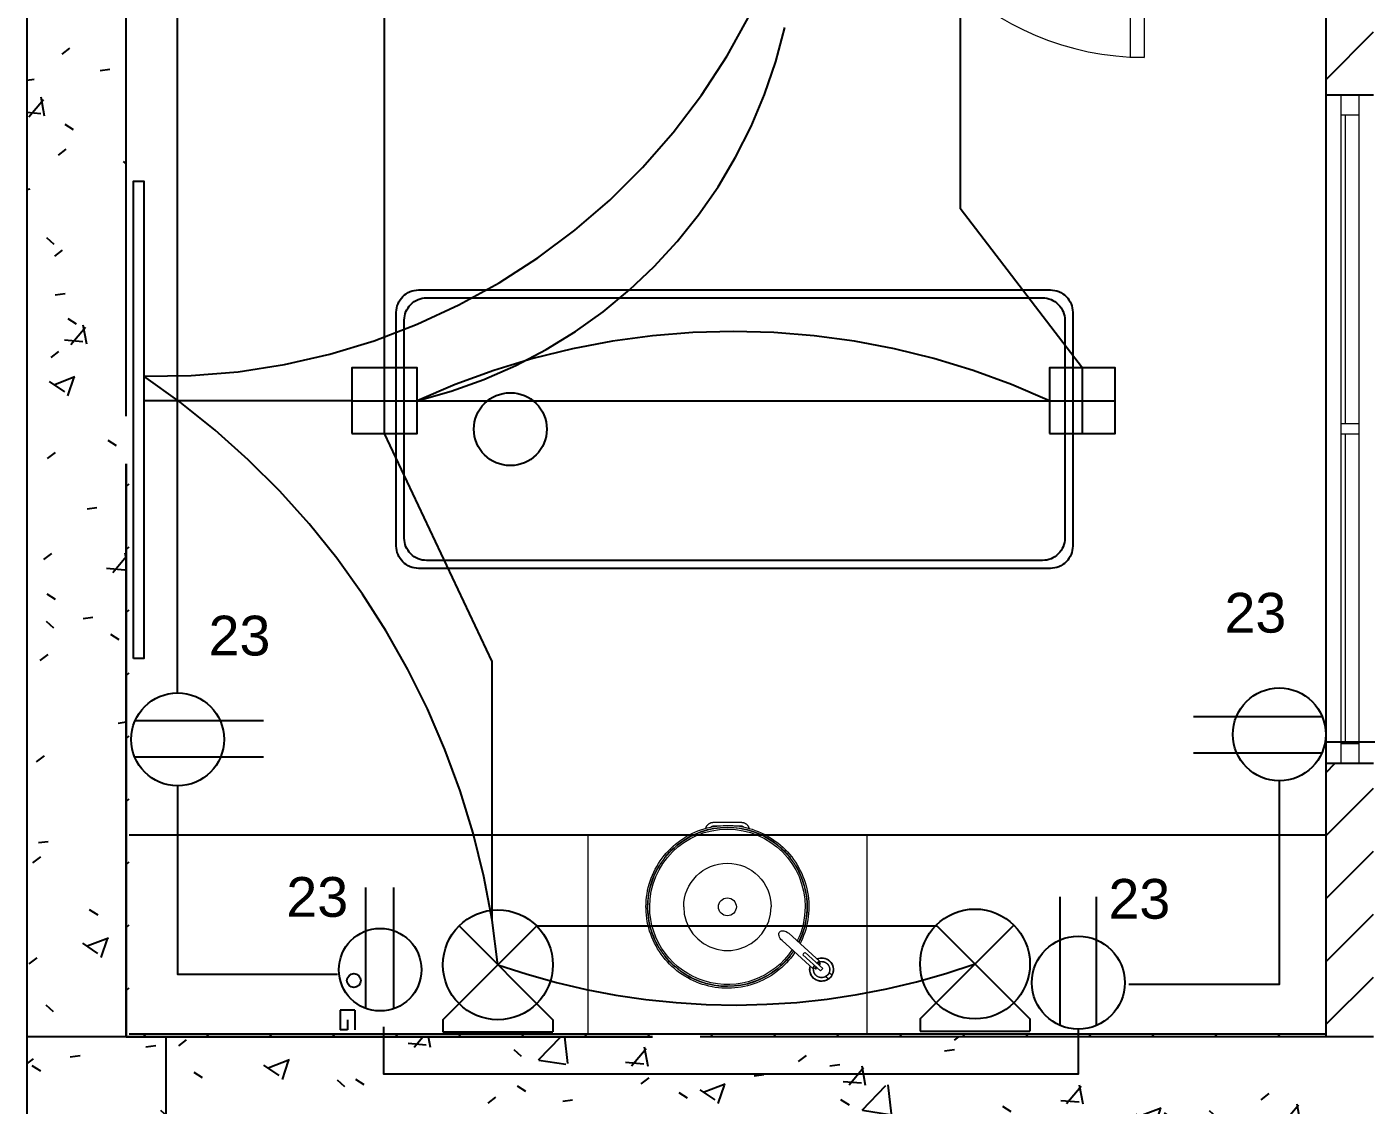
# Model space of a CAD drawing. Header units: inches. Extents: x 131 to 82119, y 71 to 16923.
# Drawn here: x 376.93 to 380.296, y 180.048 to 182.759 of the extents above; entities that cross this region are included whole.
import ezdxf
from ezdxf.enums import TextEntityAlignment as Align

# ---------------------------------------------------------------- set-up
doc = ezdxf.new("R2010")
doc.units = ezdxf.units.IN
doc.header["$MEASUREMENT"] = 0
doc.linetypes.add('Dash', pattern=[0.006, 0.003, -0.003])
doc.linetypes.add('HIDDEN', pattern=[9.525, 6.35, -3.175])
for name, color, linetype, lineweight in [('A-DOOR-____-MCUT', 31, 'Continuous', 18), ('A-DOOR-____-OTLN', 31, 'Continuous', 18), ('A-DOOR-FRAM-MCUT', 31, 'Continuous', 18), ('A-GLAZ-____-MCUT', 151, 'Continuous', 18), ('A-GLAZ-____-OTLN', 151, 'Continuous', 18), ('DUCTO-PARED O TECHO', 7, 'Continuous', 25), ('P-SANR-FIXT-OTLN', 6, 'Continuous', 18), ('SIMBOLOGIA', 150, 'Continuous', 25)]:
    doc.layers.add(name, color=color, linetype=linetype, lineweight=lineweight)
for name, color, linetype in [('Arquitectonico', 253, 'Continuous'), ('BLOQUES TOMAS Y LUCES', 140, 'Continuous'), ('LAMPARAS', 20, 'Continuous'), ('LUCES Y TOMAS', 5, 'Continuous'), ('Retorno', 5, 'HIDDEN')]:
    doc.layers.add(name, color=color, linetype=linetype)
doc.styles.get("Standard").update_dxf_attribs({"font": 'arial.ttf'})
pattern_1 = [(50, (393.4712, 186.17345), (0.546432, -0.047308), [0.057, -0.629]), (355, (393.4712, 186.17345), (-0.105429, 0.57337), [0.046, -0.503]), (100.451, (393.5172, 186.16945), (0.440955, 0.525708), [0.049, -0.534]), (46.184, (393.4712, 186.32545), (0.813123, -0.12606), [0.086, -0.943]), (96.636, (393.5392, 186.31545), (0.711995, 0.742252), [0.073, -0.801]), (351.184, (393.4712, 186.32545), (0.71223, 0.742616), [0.069, -0.754]), (21, (393.5472, 186.28745), (0.454985, -0.306292), [0.057, -0.629]), (326, (393.5472, 186.28745), (0.185766, 0.552594), [0.046, -0.503]), (71.451, (393.5852, 186.26245), (0.640536, 0.246016), [0.049, -0.534]), (37.5, (393.47122, 186.17345), (0.009206, 0.2541166), [0.025, -0.472, 0.025, -0.485, -0.505]), (37.5, (393.47122, 186.17345), (0.009206, 0.2541166), [-1.007, 0.025, -0.48]), (7.5, (393.47122, 186.17345), (0.2004608, 0.3007382), [0.025, -0.266, 0.025, -0.46, -0.192]), (7.5, (393.47122, 186.17345), (0.2004608, 0.3007382), [-0.776, 0.025, -0.167]), (327.5, (393.30122, 186.17345), (0.406483, -0.0170776), [0.025, -0.165, 0.025, -0.569, -0.789]), (327.5, (393.30122, 186.17345), (0.406483, -0.0170776), [-0.785, 0.025, -0.764]), (317.5, (393.22522, 186.17345), (0.4439987, 0.076008), [0.025, -0.223, 0.025, -0.37, -0.56]), (317.5, (393.22522, 186.17345), (0.4439987, 0.076008), [-0.642, 0.025, -0.535])]
pattern_2 = [(45, (393.47122, 186.17345), (-0.07919596, 0.07919596), [])]

# ---------------------------------------------------------------- blocks, each defined once
blk = doc.blocks.new('Single_Sink_Vanity_15616 - 500x700mm-1458960-ARQ-SS')
at = {"layer": 'P-SANR-FIXT-OTLN'}
for p, q in [((0.035, 0.2825), (-0.035, 0.2825)), ((-0.035, 0.2725), (-0.017, 0.2725)), ((0.017, 0.2725), (0.035, 0.2725)), ((-0.0961, 0.25), (-0.35, 0.25)), ((-0.35, 0.25), (-0.35, -0.25)), ((0.35, 0.25), (0.0961, 0.25)), ((0.35, -0.25), (0.35, 0.25)), ((-0.154, 0.0036), (-0.2324, -0.067)), ((-0.2157, -0.0856), (-0.1373, -0.015)), ((-0.1953, -0.0448), (-0.2395, -0.0846)), ((-0.2339, -0.0907), (-0.1898, -0.051)), ((-0.2568, -0.0957), (-0.2626, -0.1009)), ((-0.2339, -0.0907), (-0.2395, -0.0846)), ((-0.2533, -0.1112), (-0.2475, -0.106)), ((-0.35, -0.25), (0.35, -0.25))]:
    blk.add_line(p, q, dxfattribs=at)
at = {"layer": 'P-SANR-FIXT-OTLN', "flags": 128}
for points in [[(0.2047, 0.07), (0.2045, 0.0782), (0.204, 0.0864), (0.2032, 0.0945), (0.202, 0.1026), (0.2006, 0.1107), (0.1988, 0.1186), (0.1967, 0.1266), (0.1943, 0.1344), (0.1915, 0.1421), (0.1885, 0.1497), (0.1852, 0.1572), (0.1815, 0.1645), (0.1776, 0.1717), (0.1734, 0.1787), (0.1689, 0.1856), (0.1641, 0.1922), (0.1591, 0.1987), (0.1539, 0.2049), (0.1483, 0.211), (0.1426, 0.2168), (0.1366, 0.2224), (0.1304, 0.2277), (0.124, 0.2328), (0.1174, 0.2376), (0.1106, 0.2422), (0.1036, 0.2465), (0.0965, 0.2505), (0.0892, 0.2542), (0.0817, 0.2576), (0.0742, 0.2607), (0.0665, 0.2636), (0.0587, 0.2661), (0.0508, 0.2682), (0.0428, 0.2701), (0.0348, 0.2717), (0.0267, 0.2729), (0.0186, 0.2738), (0.0104, 0.2744), (0.0022, 0.2746), (-0.006, 0.2746), (-0.0142, 0.2742), (-0.0223, 0.2734), (-0.0304, 0.2724), (-0.0385, 0.271), (-0.0465, 0.2693), (-0.0544, 0.2673), (-0.0623, 0.2649), (-0.07, 0.2623), (-0.0777, 0.2593), (-0.0852, 0.2561), (-0.0925, 0.2525), (-0.0998, 0.2487), (-0.1068, 0.2446), (-0.1137, 0.2401), (-0.1204, 0.2355), (-0.127, 0.2305), (-0.1333, 0.2253), (-0.1394, 0.2199), (-0.1453, 0.2142), (-0.1509, 0.2082), (-0.1563, 0.2021), (-0.1615, 0.1957), (-0.1664, 0.1892), (-0.171, 0.1824), (-0.1754, 0.1755), (-0.1794, 0.1684), (-0.1832, 0.1611), (-0.1867, 0.1537), (-0.1899, 0.1462), (-0.1928, 0.1386), (-0.1954, 0.1308), (-0.1977, 0.1229), (-0.1996, 0.115), (-0.2013, 0.107), (-0.2026, 0.0989), (-0.2036, 0.0908), (-0.2043, 0.0826), (-0.2046, 0.0744), (-0.2047, 0.07)], [(0.1997, 0.07), (0.1995, 0.078), (0.199, 0.086), (0.1982, 0.0939), (0.1971, 0.1018), (0.1957, 0.1097), (0.1939, 0.1175), (0.1919, 0.1252), (0.1895, 0.1328), (0.1869, 0.1403), (0.1839, 0.1477), (0.1806, 0.155), (0.1771, 0.1622), (0.1733, 0.1692), (0.1692, 0.1761), (0.1648, 0.1827), (0.1601, 0.1892), (0.1552, 0.1955), (0.1501, 0.2016), (0.1447, 0.2075), (0.1391, 0.2132), (0.1333, 0.2187), (0.1272, 0.2239), (0.121, 0.2288), (0.1145, 0.2336), (0.1079, 0.238), (0.1011, 0.2422), (0.0941, 0.2461), (0.087, 0.2497), (0.0797, 0.253), (0.0723, 0.2561), (0.0648, 0.2588), (0.0572, 0.2613), (0.0495, 0.2634), (0.0418, 0.2652), (0.0339, 0.2667), (0.026, 0.2679), (0.0181, 0.2688), (0.0101, 0.2694), (0.0022, 0.2696), (-0.0058, 0.2696), (-0.0138, 0.2692), (-0.0218, 0.2685), (-0.0297, 0.2674), (-0.0375, 0.2661), (-0.0454, 0.2644), (-0.0531, 0.2625), (-0.0608, 0.2602), (-0.0683, 0.2576), (-0.0758, 0.2547), (-0.0831, 0.2515), (-0.0903, 0.2481), (-0.0973, 0.2443), (-0.1042, 0.2403), (-0.1109, 0.236), (-0.1175, 0.2314), (-0.1239, 0.2266), (-0.13, 0.2215), (-0.136, 0.2162), (-0.1417, 0.2106), (-0.1472, 0.2049), (-0.1525, 0.1989), (-0.1575, 0.1927), (-0.1623, 0.1863), (-0.1668, 0.1797), (-0.1711, 0.1729), (-0.1751, 0.166), (-0.1788, 0.1589), (-0.1822, 0.1517), (-0.1853, 0.1443), (-0.1881, 0.1369), (-0.1906, 0.1293), (-0.1929, 0.1216), (-0.1948, 0.1139), (-0.1964, 0.1061), (-0.1977, 0.0982), (-0.1986, 0.0902), (-0.1993, 0.0823), (-0.1996, 0.0743), (-0.1997, 0.07)], [(-0.035, 0.2825), (-0.0358, 0.2825), (-0.0366, 0.2824), (-0.0374, 0.2824), (-0.0382, 0.2822), (-0.039, 0.2821), (-0.0398, 0.2819), (-0.0405, 0.2817), (-0.0413, 0.2815), (-0.042, 0.2812), (-0.0428, 0.2809), (-0.0435, 0.2806), (-0.0442, 0.2802), (-0.0449, 0.2799), (-0.0456, 0.2794), (-0.0463, 0.279), (-0.0469, 0.2785), (-0.0476, 0.2781), (-0.0482, 0.2775), (-0.0488, 0.277), (-0.0493, 0.2764), (-0.0499, 0.2758), (-0.0504, 0.2752), (-0.0509, 0.2746), (-0.0514, 0.274), (-0.0518, 0.2733), (-0.0522, 0.2726), (-0.0526, 0.2719), (-0.053, 0.2712), (-0.0533, 0.2705), (-0.0536, 0.2697), (-0.0539, 0.269), (-0.0542, 0.2682), (-0.0544, 0.2675), (-0.0546, 0.2667)], [(-0.0493, 0.2764), (-0.0499, 0.2758), (-0.0504, 0.2752), (-0.0509, 0.2746), (-0.0514, 0.274), (-0.0518, 0.2733), (-0.0522, 0.2726), (-0.0526, 0.2719), (-0.053, 0.2712), (-0.0533, 0.2705), (-0.0536, 0.2697), (-0.0539, 0.269), (-0.0542, 0.2682), (-0.0544, 0.2675), (-0.0546, 0.2667)], [(-0.035, 0.2825), (-0.0358, 0.2825), (-0.0366, 0.2824), (-0.0374, 0.2824), (-0.0382, 0.2822), (-0.039, 0.2821), (-0.0398, 0.2819), (-0.0405, 0.2817), (-0.0413, 0.2815), (-0.042, 0.2812), (-0.0428, 0.2809), (-0.0435, 0.2806), (-0.0442, 0.2802), (-0.0449, 0.2799), (-0.0456, 0.2794), (-0.0463, 0.279), (-0.0469, 0.2785), (-0.0476, 0.2781), (-0.0482, 0.2775), (-0.0488, 0.277)], [(-0.042, 0.2697), (-0.0417, 0.2699), (-0.0414, 0.2702), (-0.0411, 0.2705), (-0.0407, 0.2707), (-0.0404, 0.2709), (-0.0401, 0.2711), (-0.0397, 0.2713), (-0.0394, 0.2715), (-0.039, 0.2717), (-0.0386, 0.2718), (-0.0382, 0.272), (-0.0379, 0.2721), (-0.0375, 0.2722), (-0.0371, 0.2723), (-0.0367, 0.2724), (-0.0363, 0.2724), (-0.0359, 0.2725), (-0.0355, 0.2725), (-0.0351, 0.2725), (-0.035, 0.2725)], [(0.0489, 0.2768), (0.0483, 0.2774), (0.0477, 0.2779), (0.0471, 0.2784), (0.0465, 0.2789), (0.0458, 0.2793), (0.0451, 0.2797), (0.0444, 0.2801), (0.0437, 0.2805), (0.043, 0.2808), (0.0422, 0.2811), (0.0415, 0.2814), (0.0407, 0.2817), (0.04, 0.2819), (0.0392, 0.2821), (0.0384, 0.2822), (0.0376, 0.2823), (0.0368, 0.2824), (0.036, 0.2825), (0.0352, 0.2825), (0.035, 0.2825)], [(0.0546, 0.2665), (0.0544, 0.2673), (0.0542, 0.268), (0.054, 0.2688), (0.0537, 0.2695), (0.0534, 0.2703), (0.0531, 0.271), (0.0527, 0.2717), (0.0524, 0.2724), (0.0519, 0.2731), (0.0515, 0.2738), (0.051, 0.2744), (0.0506, 0.2751), (0.05, 0.2757), (0.0495, 0.2763), (0.0489, 0.2768), (0.0483, 0.2774), (0.0477, 0.2779), (0.0471, 0.2784), (0.0465, 0.2789), (0.0458, 0.2793), (0.0451, 0.2797), (0.0444, 0.2801), (0.0437, 0.2805), (0.043, 0.2808), (0.0422, 0.2811), (0.0415, 0.2814), (0.0407, 0.2817), (0.04, 0.2819), (0.0392, 0.2821), (0.0384, 0.2822), (0.0376, 0.2823), (0.0368, 0.2824), (0.036, 0.2825), (0.0352, 0.2825), (0.035, 0.2825)], [(0.035, 0.2725), (0.0354, 0.2725), (0.0358, 0.2725), (0.0362, 0.2724), (0.0366, 0.2724), (0.037, 0.2723), (0.0374, 0.2722), (0.0378, 0.2721), (0.0381, 0.272), (0.0385, 0.2719), (0.0389, 0.2717), (0.0393, 0.2715), (0.0396, 0.2714), (0.04, 0.2712), (0.0403, 0.271), (0.0406, 0.2708), (0.041, 0.2705), (0.0413, 0.2703), (0.0416, 0.27), (0.0419, 0.2697), (0.0422, 0.2695)], [(0.0546, 0.2665), (0.0544, 0.2673), (0.0542, 0.268), (0.054, 0.2688), (0.0537, 0.2695), (0.0534, 0.2703), (0.0531, 0.271), (0.0527, 0.2717), (0.0524, 0.2724), (0.0519, 0.2731), (0.0515, 0.2738), (0.051, 0.2744), (0.0506, 0.2751), (0.05, 0.2757), (0.0495, 0.2763)], [(-0.2047, 0.07), (-0.2045, 0.0618), (-0.204, 0.0536), (-0.2032, 0.0455), (-0.202, 0.0374), (-0.2006, 0.0293), (-0.1988, 0.0214), (-0.1967, 0.0134), (-0.1943, 0.0056), (-0.1915, -0.0021), (-0.1885, -0.0097), (-0.1852, -0.0172), (-0.1825, -0.0224)], [(-0.1997, 0.07), (-0.1995, 0.062), (-0.199, 0.054), (-0.1982, 0.0461), (-0.1971, 0.0382), (-0.1957, 0.0303), (-0.1939, 0.0225), (-0.1919, 0.0148), (-0.1895, 0.0072), (-0.1869, -0.0003), (-0.1839, -0.0077), (-0.1806, -0.015), (-0.1787, -0.019)], [(-0.1699, -0.044), (-0.1689, -0.0456), (-0.1641, -0.0522), (-0.1591, -0.0587), (-0.1539, -0.0649), (-0.1483, -0.071), (-0.1426, -0.0768), (-0.1366, -0.0824), (-0.1304, -0.0877), (-0.124, -0.0928), (-0.1174, -0.0976), (-0.1106, -0.1022), (-0.1036, -0.1065), (-0.0965, -0.1105), (-0.0892, -0.1142), (-0.0817, -0.1176), (-0.0742, -0.1207), (-0.0665, -0.1236), (-0.0587, -0.1261), (-0.0508, -0.1282), (-0.0428, -0.1301), (-0.0348, -0.1317), (-0.0267, -0.1329), (-0.0186, -0.1338), (-0.0104, -0.1344), (-0.0022, -0.1346), (0.006, -0.1346), (0.0142, -0.1342), (0.0223, -0.1334), (0.0304, -0.1324), (0.0385, -0.131), (0.0465, -0.1293), (0.0544, -0.1273), (0.0623, -0.1249), (0.07, -0.1223), (0.0777, -0.1193), (0.0852, -0.1161), (0.0925, -0.1125), (0.0998, -0.1087), (0.1068, -0.1046), (0.1137, -0.1001), (0.1204, -0.0955), (0.127, -0.0905), (0.1333, -0.0853), (0.1394, -0.0799), (0.1453, -0.0742), (0.1509, -0.0682), (0.1563, -0.0621), (0.1615, -0.0557), (0.1664, -0.0492), (0.171, -0.0424), (0.1754, -0.0355), (0.1794, -0.0284), (0.1832, -0.0211), (0.1867, -0.0137), (0.1899, -0.0062), (0.1928, 0.0014), (0.1954, 0.0092), (0.1977, 0.0171), (0.1996, 0.025), (0.2013, 0.033), (0.2026, 0.0411), (0.2036, 0.0492), (0.2043, 0.0574), (0.2046, 0.0656), (0.2047, 0.07)], [(-0.1662, -0.0406), (-0.1648, -0.0427), (-0.1601, -0.0492), (-0.1552, -0.0555), (-0.1501, -0.0616), (-0.1447, -0.0675), (-0.1391, -0.0732), (-0.1333, -0.0787), (-0.1272, -0.0839), (-0.121, -0.0888), (-0.1145, -0.0936), (-0.1079, -0.098), (-0.1011, -0.1022), (-0.0941, -0.1061), (-0.087, -0.1097), (-0.0797, -0.113), (-0.0723, -0.1161), (-0.0648, -0.1188), (-0.0572, -0.1213), (-0.0495, -0.1234), (-0.0418, -0.1252), (-0.0339, -0.1267), (-0.026, -0.1279), (-0.0181, -0.1288), (-0.0101, -0.1294), (-0.0022, -0.1296), (0.0058, -0.1296), (0.0138, -0.1292), (0.0218, -0.1285), (0.0297, -0.1274), (0.0375, -0.1261), (0.0454, -0.1244), (0.0531, -0.1225), (0.0608, -0.1202), (0.0683, -0.1176), (0.0758, -0.1147), (0.0831, -0.1115), (0.0903, -0.1081), (0.0973, -0.1043), (0.1042, -0.1003), (0.1109, -0.096), (0.1175, -0.0914), (0.1239, -0.0866), (0.13, -0.0815), (0.136, -0.0762), (0.1417, -0.0706), (0.1472, -0.0649), (0.1525, -0.0589), (0.1575, -0.0527), (0.1623, -0.0463), (0.1668, -0.0397), (0.1711, -0.0329), (0.1751, -0.026), (0.1788, -0.0189), (0.1822, -0.0117), (0.1853, -0.0043), (0.1881, 0.0031), (0.1906, 0.0107), (0.1929, 0.0184), (0.1948, 0.0261), (0.1964, 0.0339), (0.1977, 0.0418), (0.1986, 0.0498), (0.1993, 0.0577), (0.1996, 0.0657), (0.1997, 0.07)], [(0.1099, 0.07), (0.1084, 0.0519), (0.1039, 0.0343), (0.0966, 0.0177), (0.0867, 0.0025), (0.0744, -0.0108), (0.0601, -0.022), (0.0441, -0.0306), (0.027, -0.0365), (0.0091, -0.0395), (-0.0091, -0.0395), (-0.027, -0.0365), (-0.0441, -0.0306), (-0.0601, -0.022), (-0.0744, -0.0108), (-0.0867, 0.0025), (-0.0966, 0.0177), (-0.1039, 0.0343), (-0.1084, 0.0519), (-0.11, 0.07)], [(-0.1314, 0.0071), (-0.1333, 0.0087), (-0.1357, 0.0097), (-0.1385, 0.0101), (-0.1415, 0.0099), (-0.1447, 0.0092), (-0.1479, 0.0078), (-0.1511, 0.0059), (-0.154, 0.0036)], [(-0.1373, -0.015), (-0.1346, -0.0123), (-0.1325, -0.0094), (-0.1308, -0.0063), (-0.1297, -0.0032), (-0.1292, -0.0002), (-0.1293, 0.0026), (-0.1301, 0.0051), (-0.1314, 0.0071)], [(-0.2256, -0.0609), (-0.2266, -0.0605), (-0.2276, -0.0602), (-0.2288, -0.0598), (-0.2299, -0.0595), (-0.231, -0.0593), (-0.2321, -0.0591), (-0.2333, -0.0589), (-0.2344, -0.0588), (-0.2356, -0.0587), (-0.2368, -0.0587), (-0.2379, -0.0587), (-0.2391, -0.0588), (-0.2402, -0.0589), (-0.2414, -0.0591), (-0.2425, -0.0593), (-0.2436, -0.0596), (-0.2448, -0.0599), (-0.2459, -0.0602), (-0.247, -0.0606), (-0.248, -0.061), (-0.2491, -0.0615), (-0.2501, -0.062), (-0.2512, -0.0626), (-0.2521, -0.0632), (-0.2531, -0.0638), (-0.2541, -0.0645), (-0.255, -0.0652), (-0.2559, -0.0659), (-0.2567, -0.0667), (-0.2575, -0.0675), (-0.2583, -0.0684), (-0.2591, -0.0693), (-0.2598, -0.0702), (-0.2605, -0.0711), (-0.2611, -0.0721), (-0.2617, -0.0731), (-0.2623, -0.0741), (-0.2628, -0.0751), (-0.2633, -0.0762), (-0.2637, -0.0772), (-0.2641, -0.0783), (-0.2645, -0.0794), (-0.2648, -0.0805), (-0.265, -0.0817), (-0.2653, -0.0828), (-0.2654, -0.084), (-0.2656, -0.0851), (-0.2656, -0.0863), (-0.2657, -0.0874), (-0.2657, -0.0886), (-0.2656, -0.0897), (-0.2655, -0.0909), (-0.2653, -0.092), (-0.2651, -0.0932), (-0.2649, -0.0943), (-0.2646, -0.0954), (-0.2643, -0.0966), (-0.2639, -0.0976), (-0.2635, -0.0987), (-0.263, -0.0998), (-0.2625, -0.1008)], [(-0.2245, -0.0712), (-0.2252, -0.0708), (-0.2259, -0.0703), (-0.2266, -0.0699), (-0.2273, -0.0695), (-0.228, -0.0692), (-0.2288, -0.0688), (-0.2295, -0.0685), (-0.2303, -0.0683), (-0.2311, -0.068), (-0.2319, -0.0678), (-0.2327, -0.0676), (-0.2335, -0.0675), (-0.2343, -0.0674), (-0.2351, -0.0673), (-0.2359, -0.0672), (-0.2367, -0.0672), (-0.2376, -0.0672), (-0.2384, -0.0673), (-0.2392, -0.0674), (-0.24, -0.0675), (-0.2408, -0.0676), (-0.2416, -0.0678), (-0.2424, -0.068), (-0.2432, -0.0683), (-0.2439, -0.0686), (-0.2447, -0.0689), (-0.2455, -0.0692), (-0.2462, -0.0696), (-0.2469, -0.07), (-0.2476, -0.0704), (-0.2483, -0.0708), (-0.2489, -0.0713), (-0.2496, -0.0718), (-0.2502, -0.0723), (-0.2508, -0.0729), (-0.2514, -0.0735), (-0.252, -0.0741), (-0.2525, -0.0747), (-0.253, -0.0753), (-0.2535, -0.076), (-0.2539, -0.0767), (-0.2544, -0.0774), (-0.2548, -0.0781), (-0.2551, -0.0788), (-0.2555, -0.0796), (-0.2558, -0.0803), (-0.2561, -0.0811), (-0.2563, -0.0819), (-0.2565, -0.0826), (-0.2567, -0.0834), (-0.2569, -0.0842), (-0.257, -0.0851), (-0.2571, -0.0859), (-0.2571, -0.0867), (-0.2571, -0.0875), (-0.2571, -0.0883), (-0.2571, -0.0891), (-0.257, -0.0899), (-0.2569, -0.0908), (-0.2568, -0.0916)], [(-0.1898, -0.051), (-0.1904, -0.0494), (-0.1912, -0.0479), (-0.1924, -0.0466), (-0.1937, -0.0456), (-0.1953, -0.0448)], [(-0.2249, -0.0716), (-0.2255, -0.0711), (-0.2262, -0.0707), (-0.2269, -0.0703), (-0.2276, -0.0699), (-0.2283, -0.0695), (-0.2291, -0.0692), (-0.2298, -0.0689), (-0.2306, -0.0686), (-0.2313, -0.0684), (-0.2321, -0.0682), (-0.2329, -0.068), (-0.2337, -0.0679), (-0.2345, -0.0678), (-0.2353, -0.0677), (-0.2361, -0.0676), (-0.2369, -0.0676), (-0.2377, -0.0676), (-0.2385, -0.0677), (-0.2393, -0.0678), (-0.2401, -0.0679), (-0.2409, -0.068), (-0.2417, -0.0682), (-0.2425, -0.0684), (-0.2433, -0.0687), (-0.244, -0.0689), (-0.2448, -0.0692), (-0.2455, -0.0696), (-0.2463, -0.0699), (-0.247, -0.0703), (-0.2477, -0.0707), (-0.2483, -0.0712), (-0.249, -0.0717), (-0.2496, -0.0722), (-0.2502, -0.0727), (-0.2508, -0.0732), (-0.2514, -0.0738), (-0.252, -0.0744), (-0.2525, -0.075), (-0.253, -0.0756), (-0.2535, -0.0763), (-0.2539, -0.077), (-0.2543, -0.0776), (-0.2547, -0.0784), (-0.2551, -0.0791), (-0.2554, -0.0798), (-0.2557, -0.0806), (-0.256, -0.0813), (-0.2563, -0.0821), (-0.2565, -0.0829), (-0.2567, -0.0837), (-0.2568, -0.0844), (-0.2569, -0.0852), (-0.257, -0.0861), (-0.2571, -0.0869), (-0.2571, -0.0877), (-0.2571, -0.0885), (-0.257, -0.0893), (-0.257, -0.0901), (-0.2569, -0.0909), (-0.2567, -0.0917), (-0.2566, -0.0925), (-0.2564, -0.0933), (-0.2561, -0.094), (-0.2559, -0.0948), (-0.2556, -0.0956), (-0.2552, -0.0963), (-0.2549, -0.097), (-0.2545, -0.0977), (-0.2541, -0.0984), (-0.2537, -0.0991), (-0.2532, -0.0998), (-0.2527, -0.1004), (-0.2522, -0.101), (-0.2519, -0.1014)], [(-0.2562, -0.0939), (-0.2559, -0.0947), (-0.2556, -0.0955), (-0.2553, -0.0962), (-0.2549, -0.097), (-0.2545, -0.0977), (-0.2541, -0.0984), (-0.2537, -0.0991), (-0.2532, -0.0997), (-0.2527, -0.1004), (-0.2522, -0.101), (-0.2519, -0.1014)], [(-0.253, -0.1116), (-0.252, -0.1123), (-0.251, -0.1128), (-0.25, -0.1134), (-0.249, -0.1139), (-0.2479, -0.1144), (-0.2468, -0.1148), (-0.2458, -0.1152), (-0.2446, -0.1155), (-0.2435, -0.1158), (-0.2424, -0.1161), (-0.2413, -0.1163), (-0.2401, -0.1164), (-0.239, -0.1166), (-0.2378, -0.1166), (-0.2366, -0.1166), (-0.2355, -0.1166), (-0.2343, -0.1165), (-0.2332, -0.1164), (-0.232, -0.1163), (-0.2309, -0.1161), (-0.2298, -0.1158), (-0.2286, -0.1155), (-0.2275, -0.1152), (-0.2264, -0.1148), (-0.2254, -0.1143), (-0.2243, -0.1139), (-0.2233, -0.1133), (-0.2222, -0.1128), (-0.2213, -0.1122), (-0.2203, -0.1115), (-0.2193, -0.1109), (-0.2184, -0.1102), (-0.2175, -0.1094), (-0.2167, -0.1086), (-0.2159, -0.1078), (-0.2151, -0.107), (-0.2143, -0.1061), (-0.2136, -0.1052), (-0.2129, -0.1042), (-0.2123, -0.1033), (-0.2117, -0.1023), (-0.2111, -0.1013), (-0.2106, -0.1002), (-0.2101, -0.0992), (-0.2097, -0.0981), (-0.2093, -0.097), (-0.2089, -0.0959), (-0.2086, -0.0948), (-0.2084, -0.0937), (-0.2081, -0.0925), (-0.208, -0.0914), (-0.2078, -0.0902), (-0.2078, -0.0891), (-0.2077, -0.0879), (-0.2077, -0.0868), (-0.2078, -0.0856), (-0.2079, -0.0845), (-0.2081, -0.0833), (-0.2083, -0.0822), (-0.2085, -0.081), (-0.2088, -0.0799)], [(-0.2519, -0.1014), (-0.2513, -0.102), (-0.2508, -0.1025), (-0.2502, -0.1031), (-0.2496, -0.1036), (-0.2489, -0.1041), (-0.2483, -0.1045), (-0.2476, -0.105), (-0.2469, -0.1054), (-0.2462, -0.1058), (-0.2454, -0.1061), (-0.2447, -0.1065), (-0.244, -0.1068), (-0.2432, -0.107), (-0.2424, -0.1073), (-0.2416, -0.1075), (-0.2409, -0.1077), (-0.2401, -0.1078), (-0.2393, -0.1079), (-0.2385, -0.108), (-0.2376, -0.108), (-0.2368, -0.108), (-0.236, -0.108), (-0.2352, -0.108), (-0.2344, -0.1079), (-0.2336, -0.1078), (-0.2328, -0.1076), (-0.232, -0.1075), (-0.2313, -0.1072), (-0.2305, -0.107), (-0.2297, -0.1067), (-0.229, -0.1064), (-0.2282, -0.1061), (-0.2275, -0.1057), (-0.2268, -0.1054), (-0.2261, -0.1049), (-0.2254, -0.1045), (-0.2248, -0.104), (-0.2241, -0.1035), (-0.2235, -0.103), (-0.2229, -0.1025), (-0.2224, -0.1019), (-0.2218, -0.1013), (-0.2213, -0.1007), (-0.2208, -0.1), (-0.2203, -0.0994), (-0.2199, -0.0987), (-0.2194, -0.098), (-0.219, -0.0973), (-0.2187, -0.0966), (-0.2183, -0.0959), (-0.218, -0.0951), (-0.2178, -0.0944), (-0.2175, -0.0936), (-0.2173, -0.0928), (-0.2171, -0.092), (-0.217, -0.0912), (-0.2168, -0.0904), (-0.2168, -0.0896), (-0.2167, -0.0888), (-0.2167, -0.088), (-0.2167, -0.0872), (-0.2167, -0.0864), (-0.2168, -0.0856), (-0.2169, -0.0848), (-0.217, -0.084), (-0.2172, -0.0832), (-0.2174, -0.0824), (-0.2176, -0.0816), (-0.2179, -0.0809), (-0.2182, -0.0801), (-0.2185, -0.0794), (-0.2189, -0.0787), (-0.2193, -0.0779)], [(-0.2326, -0.0676), (-0.2305, -0.0682), (-0.2283, -0.069), (-0.2263, -0.0701)], [(-0.2232, -0.103), (-0.2226, -0.1025), (-0.222, -0.1019), (-0.2214, -0.1013), (-0.2209, -0.1007), (-0.2204, -0.1), (-0.2199, -0.0994), (-0.2195, -0.0987), (-0.219, -0.098), (-0.2186, -0.0973), (-0.2183, -0.0965), (-0.2179, -0.0958), (-0.2176, -0.095), (-0.2173, -0.0943), (-0.2171, -0.0935), (-0.2169, -0.0927), (-0.2167, -0.0919), (-0.2165, -0.0911), (-0.2164, -0.0903), (-0.2163, -0.0895), (-0.2163, -0.0887), (-0.2163, -0.0879), (-0.2163, -0.087), (-0.2163, -0.0862), (-0.2164, -0.0854), (-0.2165, -0.0846), (-0.2166, -0.0838), (-0.2168, -0.083), (-0.217, -0.0822), (-0.2172, -0.0814), (-0.2175, -0.0806), (-0.2178, -0.0799), (-0.2181, -0.0791), (-0.2185, -0.0784), (-0.2189, -0.0777)], [(-0.2181, -0.0792), (-0.2173, -0.0813), (-0.2167, -0.0835), (-0.2163, -0.0857)], [(-0.2519, -0.1014), (-0.2513, -0.102), (-0.2508, -0.1025), (-0.2501, -0.1031), (-0.2495, -0.1036), (-0.2489, -0.1041), (-0.2482, -0.1046), (-0.2475, -0.105), (-0.2468, -0.1054), (-0.2461, -0.1058), (-0.2454, -0.1062), (-0.2446, -0.1065), (-0.2439, -0.1068), (-0.2431, -0.1071), (-0.2423, -0.1073), (-0.2415, -0.1075), (-0.2407, -0.1077), (-0.2399, -0.1079), (-0.2391, -0.108), (-0.2383, -0.1081), (-0.2375, -0.1081), (-0.2367, -0.1081), (-0.2358, -0.1081), (-0.235, -0.1081), (-0.2342, -0.108), (-0.2334, -0.1079), (-0.2326, -0.1077), (-0.2318, -0.1075), (-0.231, -0.1073), (-0.2302, -0.1071), (-0.2295, -0.1068), (-0.2287, -0.1065), (-0.2279, -0.1062), (-0.2272, -0.1058), (-0.2265, -0.1054), (-0.2258, -0.105), (-0.2251, -0.1045), (-0.2245, -0.104), (-0.2238, -0.1035)]]:
    blk.add_lwpolyline(points, dxfattribs=at)
at = {"layer": 'P-SANR-FIXT-OTLN'}
for centre, radius, start, end in [((0, 0.07), 0.2005, 50.9343, 128.8145), ((0, 0.07), 0.1953, 360, 180), ((0, 0.07), 0.2005, 131.6832, 141.9231), ((0, 0.07), 0.2005, 38.0769, 48.1935), ((0, 0.07), 0.2005, 148.8462, 180), ((0, 0.07), 0.1099, 0, 180), ((0, 0.07), 0.2005, 0, 31.1538), ((0, 0.07), 0.2005, 180, 206.4934), ((0, 0.07), 0.1953, 180, 205.9973), ((0, 0.07), 0.1953, 213.416, 360), ((0, 0.07), 0.0225, 0, 180), ((0, 0.07), 0.0225, 180, 0), ((0, 0.07), 0.2005, 328.8462, 0), ((-0.2367, -0.0877), 0.03, 132, 312), ((-0.2367, -0.0877), 0.03, 66.8172, 132), ((0, 0.07), 0.2005, 218.0769, 228.1935), ((0, 0.07), 0.2005, 311.6832, 321.9231), ((-0.2621, -0.1015), 0.000762, 132.7892, 209.8131), ((-0.2563, -0.0962), 0.000762, 52.3065, 132.8002), ((-0.2563, -0.0962), 0.000762, 25.4752, 132.8002), ((-0.2367, -0.0877), 0.02, 55.1754, 222), ((-0.237, -0.0872), 0.0206, 205.1897, 238.8002), ((-0.2367, -0.0877), 0.02, 222, 28.8246), ((-0.2317, -0.0737), 0.0015, 132, 147), ((-0.2317, -0.0737), 0.0015, 87, 132), ((-0.2317, -0.0737), 0.0015, 252, 267), ((-0.2369, -0.0878), 0.0157, 58.7869, 68.9188), ((-0.2317, -0.0737), 0.0015, 297, 312), ((-0.2317, -0.0737), 0.0015, 312, 57), ((-0.2223, -0.0842), 0.0015, 177, 192), ((-0.2223, -0.0842), 0.0015, 132, 147), ((-0.2223, -0.0842), 0.0015, 27, 132), ((-0.2369, -0.0878), 0.0157, 17.882, 25.2131), ((-0.2369, -0.0878), 0.0157, 8.3249, 12.6673), ((-0.2223, -0.0842), 0.0015, 312, 357), ((-0.2367, -0.0877), 0.03, 312, 17.1828), ((0, 0.07), 0.2005, 230.9343, 308.8145), ((-0.2367, -0.0869), 0.03, 209.8131, 234.1869), ((-0.2538, -0.1106), 0.000762, 234.1869, 311.2108), ((-0.248, -0.1054), 0.000762, 311.1998, 351.5499), ((-0.248, -0.1054), 0.000762, 311.1998, 351.5499)]:
    blk.add_arc(centre, radius, start, end, dxfattribs=at)
for start_param, end_param in [(0, 0.226445), (5.225863, 6.283185), (3.141593, 4.198915), (2.915148, 3.141593)]:
    blk.add_ellipse((-0.224, -0.0763), major_axis=(-0.00836, 0.00929), ratio=0.224951, start_param=start_param, end_param=end_param, dxfattribs=at)
for points, knots in [([(-0.2307, -0.0748), (-0.2309, -0.075), (-0.2312, -0.0751), (-0.2316, -0.0752), (-0.2319, -0.0752), (-0.2323, -0.0751), (-0.2327, -0.0749), (-0.233, -0.0745), (-0.2332, -0.0741), (-0.2332, -0.0737), (-0.2332, -0.0734), (-0.2331, -0.0729), (-0.2329, -0.0727), (-0.2327, -0.0726)], [-1, -1, -1, -1, -0.833333, -0.791667, -0.75, -0.666667, -0.555556, -0.444444, -0.333333, -0.277778, -0.222222, -0.111111, 0, 0, 0, 0]), ([(-0.2327, -0.0726), (-0.2325, -0.0724), (-0.2322, -0.0722), (-0.2319, -0.0722), (-0.2316, -0.0722), (-0.2312, -0.0722), (-0.2308, -0.0725), (-0.2304, -0.0729), (-0.2303, -0.0733), (-0.2302, -0.0736), (-0.2302, -0.074), (-0.2304, -0.0744), (-0.2306, -0.0747), (-0.2307, -0.0748)], [-1, -1, -1, -1, -0.833333, -0.791667, -0.75, -0.666667, -0.555556, -0.444444, -0.333333, -0.277778, -0.222222, -0.111111, 0, 0, 0, 0]), ([(-0.2263, -0.0701), (-0.2264, -0.07), (-0.2266, -0.0699), (-0.227, -0.0697), (-0.2276, -0.0694), (-0.2281, -0.0691), (-0.2286, -0.0689), (-0.2291, -0.0687), (-0.2295, -0.0685), (-0.2299, -0.0684), (-0.2302, -0.0683), (-0.2305, -0.0682), (-0.2308, -0.0681), (-0.2312, -0.068), (-0.2317, -0.0678), (-0.2322, -0.0677), (-0.2325, -0.0677), (-0.2326, -0.0676)], [0.3643786, 0.3643786, 0.3643786, 0.3643786, 0.375, 0.4166667, 0.4583333, 0.5, 0.5416667, 0.5833333, 0.625, 0.6666667, 0.6875, 0.7083333, 0.75, 0.7916667, 0.8333333, 0.9166667, 1, 1, 1, 1]), ([(-0.2212, -0.0853), (-0.2214, -0.0854), (-0.2217, -0.0856), (-0.2221, -0.0857), (-0.2224, -0.0857), (-0.2228, -0.0856), (-0.2232, -0.0854), (-0.2235, -0.085), (-0.2237, -0.0845), (-0.2238, -0.084), (-0.2236, -0.0835), (-0.2234, -0.0832), (-0.2233, -0.0831)], [-1, -1, -1, -1, -0.888889, -0.777778, -0.722222, -0.666667, -0.555556, -0.444444, -0.333333, -0.222222, -0.111111, 0, 0, 0, 0]), ([(-0.2233, -0.0831), (-0.2232, -0.083), (-0.223, -0.0829), (-0.2228, -0.0828), (-0.2226, -0.0827), (-0.2224, -0.0827), (-0.2221, -0.0827), (-0.2218, -0.0827), (-0.2216, -0.0829), (-0.2213, -0.083), (-0.221, -0.0834), (-0.2208, -0.0839), (-0.2207, -0.0844), (-0.2209, -0.0849), (-0.2211, -0.0852), (-0.2212, -0.0853)], [-1, -1, -1, -1, -0.916667, -0.875, -0.833333, -0.791667, -0.75, -0.666667, -0.611111, -0.555556, -0.444444, -0.333333, -0.222222, -0.111111, 0, 0, 0, 0]), ([(-0.2163, -0.0857), (-0.2163, -0.0856), (-0.2164, -0.0853), (-0.2165, -0.0848), (-0.2165, -0.0843), (-0.2166, -0.0839), (-0.2167, -0.0835), (-0.2168, -0.083), (-0.2169, -0.0826), (-0.217, -0.0821), (-0.2172, -0.0816), (-0.2174, -0.081), (-0.2176, -0.0805), (-0.2178, -0.0799), (-0.218, -0.0795), (-0.2181, -0.0793), (-0.2181, -0.0792)], [0, 0, 0, 0, 0.0833333, 0.1666667, 0.2083333, 0.25, 0.2916667, 0.3333333, 0.375, 0.4166667, 0.4583333, 0.5, 0.5416667, 0.5833333, 0.625, 0.6354224, 0.6354224, 0.6354224, 0.6354224])]:
    blk.add_open_spline(points, degree=3, knots=knots, dxfattribs=at)
for points in [[(-0.2263, -0.0701), (-0.2257, -0.0704), (-0.2252, -0.0708), (-0.2246, -0.0712)], [(-0.219, -0.0774), (-0.2187, -0.078), (-0.2184, -0.0786), (-0.2181, -0.0792)]]:
    blk.add_open_spline(points, degree=3, dxfattribs=at)
blk = doc.blocks.new('Puertas Revit Lisas - 0_75  x 2_70-1759836-ARQ-SS')
at = {"layer": 'A-DOOR-____-MCUT'}
for p, q in [((0.315, -0.056825), (0.35, -0.056825)), ((0.315, -0.756825), (0.315, -0.056825)), ((0.35, -0.056825), (0.35, -0.756825)), ((0.35, -0.756825), (0.315, -0.756825))]:
    blk.add_line(p, q, dxfattribs=at)
at = {"layer": 'A-DOOR-____-OTLN'}
blk.add_arc((0.35, -0.056825), 0.7, 180, 270, dxfattribs=at)
at = {"layer": 'A-DOOR-FRAM-MCUT'}
for p, q in [((-0.375, 0.063175), (-0.35, 0.063175)), ((-0.375, -0.056825), (-0.375, 0.063175)), ((-0.35, 0.063175), (-0.35, -0.056825)), ((0.35, 0.063175), (0.375, 0.063175)), ((0.35, -0.056825), (0.35, 0.063175)), ((0.375, 0.063175), (0.375, -0.056825)), ((-0.35, -0.056825), (-0.375, -0.056825)), ((0.375, -0.056825), (0.35, -0.056825))]:
    blk.add_line(p, q, dxfattribs=at)
blk = doc.blocks.new('Ventana Tipo A - 1_68 x 1_80-1820448-ARQ-P1')
at = {"layer": 'A-GLAZ-____-MCUT'}
for p, q in [((-0.4638, 0.035), (-0.5138, 0.035)), ((-0.4638, -0.01), (-0.4638, 0.035)), ((1.1162, -0.01), (1.1162, 0.035)), ((1.1662, 0.035), (1.1162, 0.035)), ((-0.5138, -0.01), (-0.4638, -0.01)), ((1.1162, -0.01), (1.1662, -0.01))]:
    blk.add_line(p, q, dxfattribs=at)
at = {"layer": 'A-GLAZ-____-OTLN'}
for p, q in [((1.1162, 0.035), (-0.4638, 0.035)), ((-0.4638, 0), (-0.4638, 0.015)), ((0.3132, 0), (-0.4638, 0)), ((1.1162, 0), (0.3392, 0)), ((-0.4638, -0.01), (1.1162, -0.01))]:
    blk.add_line(p, q, dxfattribs=at)
at = {"layer": 'A-GLAZ-____-OTLN', "linetype": 'Dash'}
for p, q in [((0.3132, 0.035), (0.3132, -0.01)), ((0.3392, 0.035), (0.3392, -0.01))]:
    blk.add_line(p, q, dxfattribs=at)
blk = doc.blocks.new('TOMA')
at = {"layer": 'SIMBOLOGIA'}
for p, q in [((-0.0301, 0.2165), (-0.0301, 0.0062)), ((0.0294, 0.2165), (0.0294, 0.1463)), ((0.0294, 0.1463), (0.0294, 0.0059))]:
    blk.add_line(p, q, dxfattribs=at)
blk.add_circle((0, 0.0761), 0.0761, dxfattribs=at)
blk = doc.blocks.new('LUZAP')
at = {"layer": 'SIMBOLOGIA'}
for p, q in [((-0.09, 0.02), (0.0636, 0.1736)), ((-0.0636, 0.1736), (0.09, 0.02)), ((-0.09, 0.02), (-0.09, 0)), ((-0.09, 0), (0.09, 0)), ((0.09, 0.02), (0.09, 0))]:
    blk.add_line(p, q, dxfattribs=at)
blk.add_circle((0, 0.11), 0.09, dxfattribs=at)
blk = doc.blocks.new('TOMA GFCI')
at = {"layer": 'BLOQUES TOMAS Y LUCES'}
for p, q in [((-0.0076, 0.044), (-0.3947, 0.044)), ((-0.0084, -0.0462), (-0.3947, -0.0462)), ((-0.003, -0.0813), (0.0598, -0.0813)), ((-0.003, -0.0813), (-0.003, -0.1274)), ((-0.003, -0.1274), (0.0598, -0.1274)), ((0.0284, -0.1043), (0.0598, -0.1043)), ((0.0598, -0.1043), (0.0598, -0.1274))]:
    blk.add_line(p, q, dxfattribs=at)
for centre, radius in [((-0.1319, 0), 0.1319), ((-0.0971, -0.0838), 0.0221)]:
    blk.add_circle(centre, radius, dxfattribs=at)

msp = doc.modelspace()

# ---------------------------------------------------------------- hatches: boundary and pattern name
at = {"layer": 'Arquitectonico'}
h = msp.add_hatch(dxfattribs=at)
h.set_pattern_fill('FP_2', color=256, angle=720, style=0, pattern_type=2)
h.set_pattern_definition(pattern_1)
h.paths.add_polyline_path([(376.9298, 180.2193), (377.1798, 180.2193), (377.1798, 185.2524), (376.9298, 185.2524), (376.9298, 181.0687)], flags=0)
h = msp.add_hatch(dxfattribs=at)
h.set_pattern_fill('FP_1', color=256, angle=720, style=0, pattern_type=2)
h.set_pattern_definition([(45, (395.17496, 183.66779), (-0.079196, 0.079196), [])])
h.paths.add_polyline_path([(380.3143, 180.9073), (380.1943, 180.9073), (380.1943, 180.251), (380.3143, 180.251)])
h.paths.add_polyline_path([(380.1943, 182.5873), (380.3143, 182.5873), (380.3143, 182.9016), (380.1943, 182.9016)])
h = msp.add_hatch(dxfattribs=at)
h.set_pattern_fill('FP_1', color=256, angle=720, style=0, pattern_type=2)
h.set_pattern_definition(pattern_2)
h.paths.add_polyline_path([(377.1798, 180.2263), (377.1868, 180.2263), (377.1868, 181.6598), (377.1798, 181.6598), (377.1798, 181.0687)], flags=0)
h = msp.add_hatch(dxfattribs=at)
h.set_pattern_fill('FP_2', color=256, angle=720, style=0, pattern_type=2)
h.set_pattern_definition(pattern_1)
h.paths.add_polyline_path([(376.9298, 179.9693), (380.0643, 179.9693), (380.0643, 180.2193), (376.9298, 180.2193), (376.9298, 180.1714)], flags=0)
h = msp.add_hatch(dxfattribs=at)
h.set_pattern_fill('FP_1', color=256, angle=720, style=0, pattern_type=2)
h.set_pattern_definition(pattern_2)
h.paths.add_polyline_path([(380.1943, 180.2193), (380.1943, 180.2263), (377.1798, 180.2263), (377.1798, 180.2193), (378.3658, 180.2193)])
h = msp.add_hatch(dxfattribs=at)
h.set_pattern_fill('FP_2', color=256, angle=720, style=0, pattern_type=2)
h.set_pattern_definition(pattern_1)
h.paths.add_polyline_path([(380.3143, 175.372), (380.3143, 180.2193), (380.0643, 180.2193), (380.0643, 175.372)], flags=0)

# ---------------------------------------------------------------- linework, layer by layer
msp.add_line((380.1943, 180.2263), (377.1868, 180.2263))
for p, q in [((376.9298, 185.2524), (376.9298, 179.9693)), ((377.1798, 181.7798), (377.1798, 182.7816)), ((380.1943, 182.7816), (380.1943, 180.2193)), ((380.1943, 182.5873), (380.3143, 182.5873)), ((377.1798, 180.2193), (377.1798, 181.6598)), ((377.1798, 181.6598), (377.1798, 180.2193)), ((380.1943, 180.9073), (380.3143, 180.9073)), ((380.1943, 180.7263), (377.1868, 180.7263)), ((378.5023, 180.2193), (377.1798, 180.2193)), ((377.1798, 180.2193), (378.5023, 180.2193)), ((380.1943, 180.2263), (377.1868, 180.2263)), ((380.3143, 180.2193), (378.6223, 180.2193))]:
    msp.add_line(p, q, dxfattribs=at)
for points in [[(377.9145, 182.0971), (379.5025, 182.0971, -0.414214), (379.5585, 182.0411), (379.5585, 181.4531, -0.414214), (379.5025, 181.3971), (377.9145, 181.3971, -0.414214), (377.8585, 181.4531), (377.8585, 182.0411, -0.414214)], [(377.9345, 182.0771), (379.4825, 182.0771, -0.414214), (379.5385, 182.0211), (379.5385, 181.4731, -0.414214), (379.4825, 181.4171), (377.9345, 181.4171, -0.414214), (377.8785, 181.4731), (377.8785, 182.0211, -0.414214)]]:
    msp.add_lwpolyline(points, format="xyb", close=True, dxfattribs=at)
msp.add_lwpolyline([(376.9298, 180.2193), (376.9298, 179.7193), (377.2798, 179.7193), (377.2798, 180.2193), (376.9298, 180.2193)], dxfattribs=at)
msp.add_circle((378.1451, 181.7471), 0.0916, dxfattribs=at)
at = {"layer": 'DUCTO-PARED O TECHO'}
for points in [[(379.2758, 183.6812), (379.2758, 182.3028), (379.5827, 181.901)], [(377.3089, 181.0841), (377.3089, 183.6097), (377.5383, 183.6097)], [(377.8286, 181.901), (377.8286, 182.7856), (378.783, 182.7856)], [(377.7463, 181.8186), (377.2236, 181.8186)], [(377.911, 181.8186), (379.5004, 181.8186)], [(378.0993, 180.5101), (378.0993, 181.1628), (377.8286, 181.7363)], [(380.444, 181.1796), (380.444, 180.9602), (380.1927, 180.9602)], [(377.3089, 180.8506), (377.3089, 180.3769), (377.7109, 180.3769)], [(380.0776, 180.8629), (380.0776, 180.3515), (379.6992, 180.3515)], [(378.2114, 180.4982), (379.2171, 180.4982)], [(379.5725, 180.2389), (379.5725, 180.126), (377.8268, 180.126), (377.8268, 180.2446)]]:
    msp.add_lwpolyline(points, dxfattribs=at)
at = {"layer": 'LAMPARAS'}
for p, q in [((377.911, 181.901), (377.7463, 181.901)), ((377.7463, 181.901), (377.7463, 181.7363)), ((377.8286, 181.7363), (377.8286, 181.901)), ((379.6651, 181.901), (379.5004, 181.901)), ((379.5004, 181.901), (379.5004, 181.7363)), ((379.5827, 181.7363), (379.5827, 181.901)), ((377.7463, 181.8186), (377.911, 181.8186)), ((379.5004, 181.8186), (379.6651, 181.8186)), ((377.7463, 181.7363), (377.911, 181.7363)), ((379.5004, 181.7363), (379.6651, 181.7363))]:
    msp.add_line(p, q, dxfattribs=at)
for points in [[(377.1976, 181.1707), (377.1976, 182.3707), (377.2236, 182.3707), (377.2236, 181.1707)], [(377.7463, 181.7363), (377.911, 181.7363), (377.911, 181.901), (377.7463, 181.901)], [(379.5004, 181.7363), (379.6651, 181.7363), (379.6651, 181.901), (379.5004, 181.901)]]:
    msp.add_lwpolyline(points, close=True, dxfattribs=at)
at = {"layer": 'Retorno'}
for centre, radius, start, end in [((377.2634, 183.5457), 1.6659, 268.6309, 333.0277), ((377.6169, 183.0325), 1.249, 283.6169, 347.2377), ((378.7057, 180.0898), 1.9028, 65.3142, 114.6858), ((376.0872, 180.1891), 2.0376, 5.9581, 56.1029), ((378.7103, 182.1101), 1.8106, 250.7619, 289.4408)]:
    msp.add_arc(centre, radius, start, end, dxfattribs=at)

# ---------------------------------------------------------------- block references
at = {"layer": 'Arquitectonico'}
msp.add_blockref('Puertas Revit Lisas - 0_75  x 2_70-1759836-ARQ-SS', (379.3884, 183.4384), dxfattribs=at)
at = {"layer": 'Arquitectonico', "xscale": -1, "rotation": 270}
msp.add_blockref('Ventana Tipo A - 1_68 x 1_80-1820448-ARQ-P1', (380.2428, 181.4211), dxfattribs=at)
at = {"layer": 'Arquitectonico', "xscale": -1}
msp.add_blockref('Single_Sink_Vanity_15616 - 500x700mm-1458960-ARQ-SS', (378.6906, 180.4763), dxfattribs=at)
at = {"layer": 'LUCES Y TOMAS', "color": 3, "xscale": 0.7874015748031495, "yscale": 0.7874015748031495, "rotation": 270}
msp.add_blockref('TOMA GFCI', (377.8179, 180.2845), dxfattribs=at)
at = {"layer": 'SIMBOLOGIA', "xscale": 1.534310573126468, "yscale": 1.534310573126468, "zscale": 1.534310573126468}
for p, rotation in [((377.1921, 180.9673), 270), ((380.1943, 180.9797), 90)]:
    msp.add_blockref('TOMA', p, dxfattribs=dict(at, rotation=rotation))
for name, p in [('TOMA', (379.5725, 180.2389)), ('LUZAP', (378.1137, 180.2318)), ('LUZAP', (379.3129, 180.2339))]:
    msp.add_blockref(name, p, dxfattribs=at)

# ---------------------------------------------------------------- texts
for p in [(380.0175, 181.2356), (377.4643, 181.1782), (377.6598, 180.5212), (379.7259, 180.5164)]:
    msp.add_text('23', height=0.1).set_placement(p, align=Align.CENTER)

doc.saveas('drawing.dxf')
